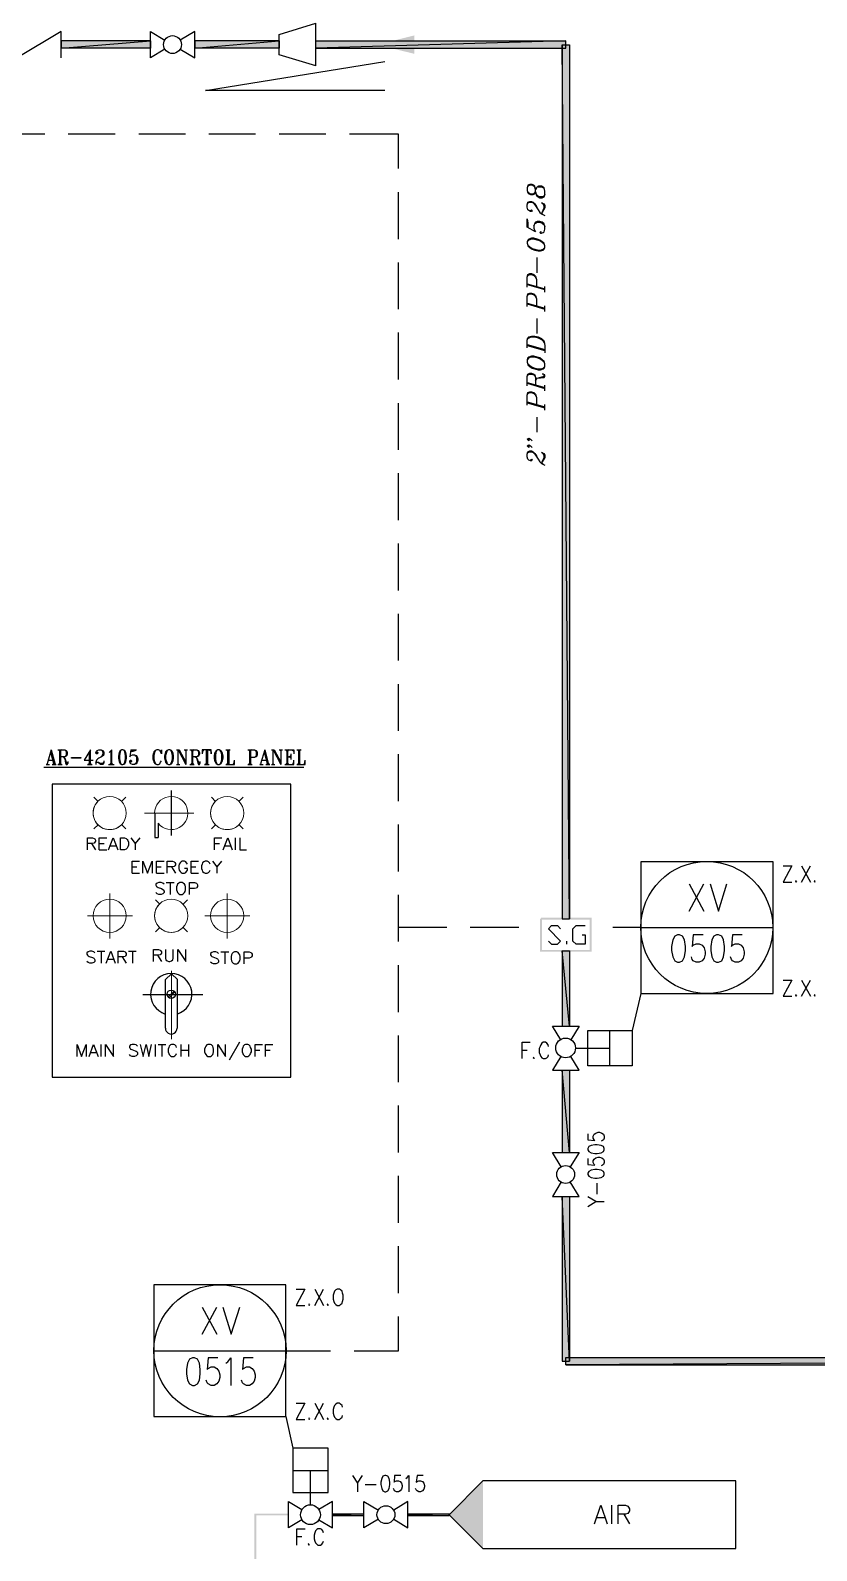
# Model space of a CAD drawing. Header units: inches. Extents: x 1 to 908, y 1 to 642.
# Drawn here: x 436.6 to 543.2, y 236.4 to 442.5 of the extents above; entities that cross this region are included whole.
import ezdxf

# ---------------------------------------------------------------- set-up
doc = ezdxf.new("R2010")
doc.units = ezdxf.units.IN
doc.header["$MEASUREMENT"] = 0
doc.layers.add('PDF_Geometry', color=7, linetype='Continuous')
doc.layers.add('PDF_Solid Fills', color=30, linetype='Continuous')

msp = doc.modelspace()

# ---------------------------------------------------------------- hatches: boundary and pattern name
at = {"layer": 'PDF_Solid Fills', "transparency": 33554559}
h = msp.add_hatch(color=256, dxfattribs=at)
h.paths.add_polyline_path([(440.8, 441.03), (440.8, 440.03), (452.87, 441.03)])
h.paths.add_polyline_path([(440.8, 440.03), (452.87, 441.03), (452.87, 440.03)])
h = msp.add_hatch(color=256, dxfattribs=at)
h.paths.add_polyline_path([(458.89, 441.03), (458.89, 440.03), (470.35, 441.03)])
h.paths.add_polyline_path([(458.89, 440.03), (470.35, 441.03), (470.35, 440.03)])
h = msp.add_hatch(color=256, dxfattribs=at)
h.paths.add_polyline_path([(509.18, 440.03), (509.18, 441.03), (475.3, 440.03)])
h.paths.add_polyline_path([(509.18, 441.03), (475.3, 440.03), (475.3, 441.03)])
h = msp.add_hatch(color=256, dxfattribs=at)
h.paths.add_polyline_path([(508.69, 322.04), (509.67, 322.04), (508.69, 440.51)])
h.paths.add_polyline_path([(509.67, 322.04), (508.69, 440.51), (509.67, 440.51)])
h = msp.add_hatch(color=7, dxfattribs=at)
h.paths.add_polyline_path([(511.54, 317.57), (511.54, 317.8), (505.69, 317.57)])
h.paths.add_polyline_path([(511.54, 317.8), (505.69, 317.57), (505.94, 317.8)])
h.paths.add_polyline_path([(505.69, 317.57), (505.94, 317.8), (505.69, 322.04)])
h.paths.add_polyline_path([(505.94, 317.8), (505.69, 322.04), (505.94, 322.04)])
h = msp.add_hatch(color=7, dxfattribs=at)
h.paths.add_polyline_path([(505.81, 317.8), (505.81, 317.57), (512.42, 317.8)])
h.paths.add_polyline_path([(505.81, 317.57), (512.42, 317.8), (512.68, 317.57)])
h.paths.add_polyline_path([(512.42, 317.8), (512.68, 317.57), (512.42, 321.91)])
h.paths.add_polyline_path([(512.68, 317.57), (512.42, 321.91), (512.68, 322.17)])
h.paths.add_polyline_path([(512.42, 321.91), (512.68, 322.17), (505.81, 321.91)])
h.paths.add_polyline_path([(512.68, 322.17), (505.81, 321.91), (505.81, 322.17)])
h = msp.add_hatch(color=256, dxfattribs=at)
h.paths.add_polyline_path([(508.69, 307.48), (509.67, 307.48), (508.69, 317.67)])
h.paths.add_polyline_path([(509.67, 307.48), (508.69, 317.67), (509.67, 317.67)])
h = msp.add_hatch(color=256, dxfattribs=at)
h.paths.add_polyline_path([(508.69, 290.36), (509.67, 290.36), (508.69, 301.49)])
h.paths.add_polyline_path([(509.67, 290.36), (508.69, 301.49), (509.67, 301.49)])
h = msp.add_hatch(color=256, dxfattribs=at)
h.paths.add_polyline_path([(508.69, 262.08), (509.67, 262.08), (508.69, 284.37)])
h.paths.add_polyline_path([(509.67, 262.08), (508.69, 284.37), (509.67, 284.37)])
h = msp.add_hatch(color=256, dxfattribs=at)
h.paths.add_polyline_path([(669.17, 261.56), (669.17, 262.56), (509.18, 261.56)])
h.paths.add_polyline_path([(669.17, 262.56), (509.18, 261.56), (509.18, 262.56)])
h = msp.add_hatch(color=4, dxfattribs=at)
h.paths.add_polyline_path([(471.58, 241.14), (471.58, 241.37), (467.24, 241.14)])
h.paths.add_polyline_path([(471.58, 241.37), (467.24, 241.14), (466.98, 241.37)])
h.paths.add_polyline_path([(467.24, 241.14), (466.98, 241.37), (467.24, 210.4)])
h.paths.add_polyline_path([(466.98, 241.37), (467.24, 210.4), (466.98, 210.4)])
h = msp.add_hatch(color=4, dxfattribs=at)
h.paths.add_polyline_path([(481.8, 241.14), (481.8, 241.37), (477.56, 241.14)])
h.paths.add_polyline_path([(481.8, 241.37), (477.56, 241.14), (477.56, 241.37)])
h = msp.add_hatch(color=4, dxfattribs=at)
h.paths.add_polyline_path([(493.36, 241.14), (493.36, 241.37), (487.79, 241.14)])
h.paths.add_polyline_path([(493.36, 241.37), (487.79, 241.14), (487.79, 241.37)])

# ---------------------------------------------------------------- linework, layer by layer
at = {"layer": 'PDF_Geometry', "lineweight": 25}
for points in [[(475.3, 437.63), (470.35, 439.15), (470.35, 441.9), (475.3, 443.42)], [(475.3, 437.63), (475.3, 443.42)], [(440.8, 438.73), (440.8, 442.32), (434.82, 438.73), (434.82, 442.32)], [(454.85, 439.9), (452.87, 438.73), (452.87, 442.32), (454.85, 441.13)], [(456.92, 439.9), (458.89, 438.73), (458.89, 442.32), (456.92, 441.13)], [(484.65, 434.3), (460.35, 434.3), (484.65, 438.25)], [(503.94, 420.77), (504.03, 420.45), (504.16, 420.32), (504.39, 420.22), (504.75, 420.22), (504.97, 420.32), (505.07, 420.55), (505.07, 420.9), (504.97, 421.35), (504.84, 421.48), (504.62, 421.58), (504.29, 421.58), (504.03, 421.48), (503.94, 421.13), (503.94, 420.77), (504.03, 420.55), (504.16, 420.45), (504.39, 420.32), (504.75, 420.32), (504.97, 420.45), (505.07, 420.55)], [(506.33, 420.22), (506.24, 419.99), (505.98, 419.87), (505.65, 419.87), (505.43, 419.99), (505.2, 420.22), (505.07, 420.55), (505.2, 420.09), (505.43, 419.87), (505.65, 419.77), (505.98, 419.77), (506.24, 419.87), (506.33, 420.22), (506.33, 420.67), (506.24, 421.13), (506.11, 421.22), (505.88, 421.35), (505.52, 421.35), (505.3, 421.22), (505.2, 421.13), (505.07, 420.9), (504.97, 421.22), (504.84, 421.35), (504.62, 421.48), (504.29, 421.48), (504.03, 421.35), (503.94, 421.13)], [(506.33, 420.67), (506.24, 421), (506.11, 421.13), (505.88, 421.22), (505.43, 421.22)], [(504.39, 418.05), (504.52, 418.15), (504.62, 418.05), (504.52, 417.92), (504.39, 417.92), (504.16, 418.05), (504.03, 418.15), (503.94, 418.51), (503.94, 418.83), (504.03, 419.19), (504.29, 419.28), (504.52, 419.28), (504.75, 419.19), (504.97, 418.96), (505.2, 418.6), (505.43, 418.15), (505.65, 417.79), (505.88, 417.57), (506.33, 417.34)], [(503.94, 418.83), (504.03, 419.06), (504.29, 419.19), (504.52, 419.19), (504.75, 419.06), (504.97, 418.83), (505.43, 418.15)], [(506.11, 417.47), (505.98, 417.57), (505.98, 417.79), (506.24, 418.38), (506.24, 418.73), (506.11, 418.96), (505.88, 419.06), (506.24, 418.96), (506.33, 418.73), (506.33, 418.38), (505.98, 417.79)], [(505.88, 415.08), (505.75, 415.17), (505.65, 415.08), (505.75, 414.95), (505.88, 414.95), (506.11, 415.08), (506.24, 415.17), (506.33, 415.53), (506.33, 415.85), (506.24, 416.21), (505.98, 416.44), (505.65, 416.56), (505.3, 416.56), (505.07, 416.44), (504.97, 416.34), (504.84, 415.98), (504.84, 415.63), (504.97, 415.3), (505.07, 415.17), (503.94, 415.76), (503.94, 416.89), (504.03, 416.34), (504.03, 415.76)], [(504.84, 415.98), (504.97, 416.21), (505.07, 416.34), (505.3, 416.44), (505.65, 416.44), (505.98, 416.34), (506.24, 416.11), (506.33, 415.85)], [(503.94, 413.59), (504.03, 413.23), (504.29, 413.01), (504.62, 412.78), (504.97, 412.68), (505.43, 412.55), (505.75, 412.55), (506.11, 412.68), (506.24, 412.78), (506.33, 413.01), (506.33, 413.23), (506.24, 413.59), (505.98, 413.81), (505.65, 414.04), (505.3, 414.14), (504.84, 414.27), (504.52, 414.27), (504.16, 414.14), (504.03, 414.04), (503.94, 413.81), (503.94, 413.59), (504.03, 413.36), (504.29, 413.13), (504.62, 412.91), (504.97, 412.78), (505.43, 412.68), (505.75, 412.68), (506.11, 412.78), (506.33, 413.01)], [(506.33, 413.23), (506.24, 413.46), (505.98, 413.68), (505.65, 413.91), (505.3, 414.04), (504.84, 414.14), (504.52, 414.14), (504.16, 414.04), (503.94, 413.81)], [(505.3, 409.57), (505.3, 411.65)], [(503.94, 407.63), (503.94, 409.02), (504.03, 409.35), (504.29, 409.48), (504.52, 409.48), (504.84, 409.35), (505.07, 409.12), (505.2, 408.67), (505.2, 407.76)], [(503.94, 409.02), (504.03, 409.25), (504.29, 409.35), (504.52, 409.35), (504.84, 409.25), (505.07, 409.02), (505.2, 408.67)], [(503.94, 408.09), (506.33, 407.41)], [(503.94, 407.99), (506.33, 407.31)], [(503.94, 405.01), (503.94, 406.37), (504.03, 406.73), (504.29, 406.82), (504.52, 406.82), (504.84, 406.73), (505.07, 406.5), (505.2, 406.05), (505.2, 405.11)], [(503.94, 406.37), (504.03, 406.6), (504.29, 406.73), (504.52, 406.73), (504.84, 406.6), (505.07, 406.37), (505.2, 406.05)], [(506.33, 406.95), (506.33, 407.76)], [(503.94, 405.47), (506.33, 404.79)], [(503.94, 405.37), (506.33, 404.66)], [(506.33, 404.33), (506.33, 405.11)], [(505.3, 401.36), (505.3, 403.39)], [(503.94, 399.41), (503.94, 400.45), (504.03, 400.77), (504.16, 400.9), (504.52, 401), (504.97, 401), (505.43, 400.9), (505.88, 400.68), (506.11, 400.45), (506.24, 400.22), (506.33, 399.74), (506.33, 398.73)], [(503.94, 400.45), (504.03, 400.68), (504.16, 400.77), (504.52, 400.9), (504.97, 400.9), (505.43, 400.77), (505.88, 400.55), (506.11, 400.32), (506.24, 400.09), (506.33, 399.74)], [(503.94, 399.87), (506.33, 399.19)], [(503.94, 399.74), (506.33, 399.06)], [(503.94, 397.47), (504.03, 397.12), (504.29, 396.89), (504.62, 396.66), (504.97, 396.57), (505.43, 396.44), (505.75, 396.44), (506.11, 396.57), (506.24, 396.66), (506.33, 396.89), (506.33, 397.25), (506.24, 397.57), (505.98, 397.8), (505.65, 398.05), (505.3, 398.15), (504.84, 398.28), (504.52, 398.28), (504.16, 398.15), (504.03, 398.05), (503.94, 397.8), (503.94, 397.47), (504.03, 397.25), (504.29, 397.02), (504.62, 396.79), (504.97, 396.66), (505.43, 396.57), (505.75, 396.57), (506.11, 396.66), (506.33, 396.89)], [(506.33, 397.25), (506.24, 397.47), (505.98, 397.7), (505.65, 397.93), (505.3, 398.05), (504.84, 398.15), (504.52, 398.15), (504.16, 398.05), (503.94, 397.8)], [(503.94, 394.27), (503.94, 395.53), (504.03, 395.85), (504.29, 395.98), (504.52, 395.98), (504.84, 395.85), (504.97, 395.76), (505.07, 395.4), (505.07, 394.37)], [(503.94, 395.53), (504.03, 395.76), (504.29, 395.85), (504.52, 395.85), (504.84, 395.76), (504.97, 395.63), (505.07, 395.4)], [(505.07, 394.95), (505.2, 395.17), (505.3, 395.3), (506.24, 395.4), (506.33, 395.53), (506.33, 395.76), (506.11, 395.85), (505.98, 395.85)], [(505.3, 395.3), (506.11, 395.53), (506.24, 395.63), (506.24, 395.76), (506.11, 395.85)], [(503.94, 394.72), (506.33, 394.04)], [(503.94, 394.62), (506.33, 393.91)], [(506.33, 393.59), (506.33, 394.37)], [(503.94, 391.65), (503.94, 393.01), (504.03, 393.36), (504.29, 393.46), (504.52, 393.46), (504.84, 393.36), (505.07, 393.14), (505.2, 392.68), (505.2, 391.74)], [(503.94, 393.01), (504.03, 393.23), (504.29, 393.36), (504.52, 393.36), (504.84, 393.23), (505.07, 393.01), (505.2, 392.68)], [(503.94, 392.1), (506.33, 391.42)], [(503.94, 391.97), (506.33, 391.29)], [(506.33, 390.97), (506.33, 391.74)], [(505.3, 387.99), (505.3, 390.03)], [(504.16, 387.18), (504.16, 386.83), (503.94, 387.05), (504.16, 387.18), (504.39, 387.05), (504.62, 386.83)], [(504.16, 386.28), (504.16, 385.92), (503.94, 386.15), (504.16, 386.28), (504.39, 386.15), (504.62, 385.92)], [(504.39, 384.2), (504.52, 384.33), (504.62, 384.2), (504.52, 384.11), (504.39, 384.11), (504.16, 384.2), (504.03, 384.33), (503.94, 384.66), (503.94, 385.01), (504.03, 385.34), (504.29, 385.47), (504.52, 385.47), (504.75, 385.34), (504.97, 385.11), (505.2, 384.79), (505.43, 384.33), (505.65, 383.98), (505.88, 383.75), (506.33, 383.52)], [(503.94, 385.01), (504.03, 385.24), (504.29, 385.34), (504.52, 385.34), (504.75, 385.24), (504.97, 385.01), (505.43, 384.33)], [(506.11, 383.65), (505.98, 383.75), (505.98, 383.98), (506.24, 384.56), (506.24, 384.88), (506.11, 385.11), (505.88, 385.24), (506.24, 385.11), (506.33, 384.88), (506.33, 384.56), (505.98, 383.98)], [(439.41, 344.95), (438.89, 343.04)], [(439.35, 344.66), (439.8, 342.94)], [(439.41, 344.95), (439.96, 342.94)], [(439.41, 344.66), (439.86, 342.94)], [(440.32, 344.95), (441.26, 344.95), (441.48, 344.85), (441.55, 344.76), (441.61, 344.56), (441.61, 344.37), (441.55, 344.17), (441.48, 344.08), (441.26, 343.98), (440.71, 343.98)], [(440.41, 344.95), (440.54, 344.85)], [(440.48, 344.95), (440.54, 344.76)], [(440.54, 344.95), (440.54, 342.94)], [(440.64, 344.85), (440.64, 343.04)], [(440.71, 344.95), (440.71, 342.94)], [(440.77, 344.95), (440.71, 344.76)], [(440.87, 344.95), (440.71, 344.85)], [(441.26, 344.95), (441.39, 344.85), (441.48, 344.66), (441.48, 344.27), (441.39, 344.08), (441.26, 343.98)], [(441.48, 344.76), (441.55, 344.56), (441.55, 344.37), (441.48, 344.17)], [(444.75, 342.94), (444.75, 344.95), (443.91, 343.53), (445.14, 343.53)], [(444.59, 344.66), (444.59, 342.94)], [(444.69, 344.76), (444.69, 343.04)], [(445.59, 344.66), (445.66, 344.66), (445.75, 344.56), (445.75, 344.47), (445.66, 344.37), (445.59, 344.37), (445.49, 344.47), (445.49, 344.56), (445.59, 344.76), (445.66, 344.85), (445.88, 344.95), (446.21, 344.95), (446.43, 344.85), (446.5, 344.76), (446.56, 344.56), (446.56, 344.37), (446.5, 344.17), (446.27, 343.98), (445.88, 343.79), (445.75, 343.72), (445.59, 343.53), (445.49, 343.24), (445.49, 342.94)], [(445.59, 344.56), (445.59, 344.47), (445.66, 344.47), (445.66, 344.56), (445.59, 344.56)], [(446.21, 344.95), (446.34, 344.85), (446.43, 344.56), (446.43, 344.37), (446.34, 344.17), (446.21, 343.98), (445.88, 343.79)], [(446.43, 344.76), (446.5, 344.56), (446.5, 344.37), (446.43, 344.17)], [(447.63, 342.94), (447.63, 344.95), (447.4, 344.66), (447.27, 344.56)], [(447.5, 344.76), (447.5, 342.94)], [(447.57, 344.76), (447.57, 343.04)], [(449.02, 344.95), (448.8, 344.85), (448.63, 344.56), (448.57, 344.08), (448.57, 343.79), (448.63, 343.33), (448.8, 343.04), (449.02, 342.94), (449.15, 342.94), (449.41, 343.04), (449.54, 343.33), (449.64, 343.79), (449.64, 344.08), (449.54, 344.56), (449.41, 344.85), (449.15, 344.95), (449.02, 344.95)], [(448.8, 344.76), (448.7, 344.56), (448.63, 344.17), (448.63, 343.72), (448.7, 343.33), (448.8, 343.14)], [(449.02, 344.95), (448.86, 344.85), (448.8, 344.66), (448.7, 344.17), (448.7, 343.72), (448.8, 343.24), (448.86, 343.04), (449.02, 342.94)], [(449.15, 342.94), (449.31, 343.04), (449.41, 343.24), (449.48, 343.72), (449.48, 344.17), (449.41, 344.66), (449.31, 344.85), (449.15, 344.95)], [(449.41, 343.14), (449.48, 343.33), (449.54, 343.72), (449.54, 344.17), (449.48, 344.56), (449.41, 344.76)], [(450.22, 344.95), (450.09, 343.98), (450.22, 344.17), (450.45, 344.27), (450.7, 344.27), (450.93, 344.17), (451.06, 343.98), (451.16, 343.72), (451.16, 343.53), (451.06, 343.24), (450.93, 343.04), (450.7, 342.94), (450.45, 342.94), (450.22, 343.04), (450.15, 343.14), (450.09, 343.33), (450.09, 343.43), (450.15, 343.53), (450.22, 343.53), (450.32, 343.43), (450.32, 343.33), (450.22, 343.24), (450.15, 343.24)], [(450.22, 344.95), (451, 344.95)], [(450.22, 344.76), (450.54, 344.76), (450.83, 344.85), (451, 344.95)], [(450.22, 344.85), (450.83, 344.85)], [(450.7, 344.27), (450.83, 344.17), (450.93, 344.08), (451, 343.79), (451, 343.43), (450.93, 343.14), (450.83, 343.04), (450.7, 342.94)], [(454.26, 344.66), (454.36, 344.95), (454.36, 344.37), (454.26, 344.66), (454.14, 344.85), (453.97, 344.95), (453.75, 344.95), (453.52, 344.85), (453.36, 344.66), (453.29, 344.47), (453.2, 344.17), (453.2, 343.72), (453.29, 343.43), (453.36, 343.24), (453.52, 343.04), (453.75, 342.94), (453.97, 342.94), (454.14, 343.04), (454.26, 343.24), (454.36, 343.43)], [(453.42, 344.66), (453.36, 344.47), (453.29, 344.17), (453.29, 343.72), (453.36, 343.43), (453.42, 343.24)], [(453.75, 344.95), (453.58, 344.85), (453.42, 344.56), (453.36, 344.17), (453.36, 343.72), (453.42, 343.33), (453.58, 343.04), (453.75, 342.94)], [(455.33, 344.95), (455.11, 344.85), (454.94, 344.66), (454.88, 344.47), (454.81, 344.08), (454.81, 343.79), (454.88, 343.43), (454.94, 343.24), (455.11, 343.04), (455.33, 342.94), (455.49, 342.94), (455.72, 343.04), (455.88, 343.24), (455.95, 343.43), (456.01, 343.79), (456.01, 344.08), (455.95, 344.47), (455.88, 344.66), (455.72, 344.85), (455.49, 344.95), (455.33, 344.95)], [(455.04, 344.66), (454.94, 344.47), (454.88, 344.17), (454.88, 343.72), (454.94, 343.43), (455.04, 343.24)], [(455.33, 344.95), (455.17, 344.85), (455.04, 344.56), (454.94, 344.17), (454.94, 343.72), (455.04, 343.33), (455.17, 343.04), (455.33, 342.94)], [(455.49, 342.94), (455.66, 343.04), (455.79, 343.33), (455.88, 343.72), (455.88, 344.17), (455.79, 344.56), (455.66, 344.85), (455.49, 344.95)], [(455.79, 343.24), (455.88, 343.43), (455.95, 343.72), (455.95, 344.17), (455.88, 344.47), (455.79, 344.66)], [(456.4, 344.95), (456.79, 344.95)], [(456.5, 344.95), (456.63, 344.85)], [(456.63, 343.04), (456.63, 344.95), (457.69, 342.94)], [(456.72, 344.95), (457.63, 343.24)], [(456.79, 344.95), (457.69, 343.24)], [(457.47, 344.95), (457.92, 344.95)], [(457.53, 344.95), (457.69, 344.85), (457.86, 344.95)], [(457.69, 344.85), (457.69, 342.94)], [(458.24, 344.95), (459.15, 344.95), (459.38, 344.85), (459.44, 344.76), (459.54, 344.56), (459.54, 344.37), (459.44, 344.17), (459.38, 344.08), (459.15, 343.98), (458.6, 343.98)], [(458.31, 344.95), (458.47, 344.85)], [(458.37, 344.95), (458.47, 344.76)], [(458.47, 344.95), (458.47, 342.94)], [(458.54, 344.85), (458.54, 343.04)], [(458.6, 344.95), (458.6, 342.94)], [(458.7, 344.95), (458.6, 344.76)], [(458.76, 344.95), (458.6, 344.85)], [(459.15, 344.95), (459.31, 344.85), (459.38, 344.66), (459.38, 344.27), (459.31, 344.08), (459.15, 343.98)], [(459.38, 344.76), (459.44, 344.56), (459.44, 344.37), (459.38, 344.17)], [(459.9, 344.95), (459.9, 344.37)], [(461.12, 344.37), (461.12, 344.95), (459.9, 344.95)], [(459.99, 344.95), (459.9, 344.37)], [(460.06, 344.95), (459.9, 344.66)], [(460.15, 344.95), (459.9, 344.76)], [(460.28, 344.95), (459.9, 344.85)], [(460.45, 344.95), (460.45, 342.94)], [(460.51, 344.85), (460.51, 343.04)], [(460.61, 344.95), (460.61, 342.94)], [(460.74, 344.95), (461.12, 344.85)], [(460.9, 344.95), (461.12, 344.76)], [(460.96, 344.95), (461.12, 344.66)], [(461.06, 344.95), (461.12, 344.37)], [(462.03, 344.95), (461.8, 344.85), (461.68, 344.66), (461.58, 344.47), (461.51, 344.08), (461.51, 343.79), (461.58, 343.43), (461.68, 343.24), (461.8, 343.04), (462.03, 342.94), (462.19, 342.94), (462.42, 343.04), (462.58, 343.24), (462.65, 343.43), (462.74, 343.79), (462.74, 344.08), (462.65, 344.47), (462.58, 344.66), (462.42, 344.85), (462.19, 344.95), (462.03, 344.95)], [(461.74, 344.66), (461.68, 344.47), (461.58, 344.17), (461.58, 343.72), (461.68, 343.43), (461.74, 343.24)], [(462.03, 344.95), (461.9, 344.85), (461.74, 344.56), (461.68, 344.17), (461.68, 343.72), (461.74, 343.33), (461.9, 343.04), (462.03, 342.94)], [(462.19, 342.94), (462.35, 343.04), (462.52, 343.33), (462.58, 343.72), (462.58, 344.17), (462.52, 344.56), (462.35, 344.85), (462.19, 344.95)], [(462.52, 343.24), (462.58, 343.43), (462.65, 343.72), (462.65, 344.17), (462.58, 344.47), (462.52, 344.66)], [(463.1, 344.95), (463.71, 344.95)], [(463.2, 344.95), (463.33, 344.85)], [(463.26, 344.95), (463.33, 344.76)], [(463.33, 344.95), (463.33, 342.94)], [(463.42, 344.85), (463.42, 343.04)], [(463.49, 344.95), (463.49, 342.94)], [(463.55, 344.95), (463.49, 344.76)], [(463.65, 344.95), (463.49, 344.85)], [(466.08, 344.95), (466.98, 344.95), (467.21, 344.85), (467.31, 344.76), (467.37, 344.56), (467.37, 344.27), (467.31, 344.08), (467.21, 343.98), (466.98, 343.88), (466.46, 343.88)], [(466.17, 344.95), (466.3, 344.85)], [(466.24, 344.95), (466.3, 344.76)], [(466.3, 344.95), (466.3, 342.94)], [(466.4, 344.85), (466.4, 343.04)], [(466.46, 344.95), (466.46, 342.94)], [(466.53, 344.95), (466.46, 344.76)], [(466.63, 344.95), (466.46, 344.85)], [(466.98, 344.95), (467.14, 344.85), (467.21, 344.66), (467.21, 344.17), (467.14, 343.98), (466.98, 343.88)], [(467.21, 344.76), (467.31, 344.56), (467.31, 344.27), (467.21, 344.08)], [(468.37, 344.95), (467.82, 343.04)], [(468.28, 344.66), (468.76, 342.94)], [(468.37, 344.95), (468.89, 342.94)], [(468.37, 344.66), (468.83, 342.94)], [(469.28, 344.95), (469.67, 344.95)], [(469.34, 344.95), (469.51, 344.85)], [(469.51, 343.04), (469.51, 344.95), (470.57, 342.94)], [(469.57, 344.95), (470.51, 343.24)], [(469.67, 344.95), (470.57, 343.24)], [(470.35, 344.95), (470.8, 344.95)], [(470.41, 344.95), (470.57, 344.85), (470.74, 344.95)], [(470.57, 344.85), (470.57, 342.94)], [(471.12, 344.95), (472.32, 344.95), (472.32, 344.37)], [(471.19, 344.95), (471.35, 344.85)], [(471.25, 344.95), (471.35, 344.76)], [(471.35, 344.95), (471.35, 342.94)], [(471.42, 344.85), (471.42, 343.04)], [(471.48, 344.95), (471.48, 342.94)], [(471.58, 344.95), (471.48, 344.76)], [(471.64, 344.95), (471.48, 344.85)], [(471.93, 344.17), (471.8, 343.98), (471.93, 343.79)], [(471.93, 344.37), (471.87, 343.98), (471.93, 343.62)], [(471.93, 344.95), (472.32, 344.85)], [(471.93, 344.37), (471.93, 343.62)], [(472.1, 344.95), (472.32, 344.76)], [(472.19, 344.95), (472.32, 344.66)], [(472.26, 344.95), (472.32, 344.37)], [(472.71, 344.95), (473.32, 344.95)], [(472.77, 344.95), (472.94, 344.85)], [(472.87, 344.95), (472.94, 344.76)], [(472.94, 344.95), (472.94, 342.94)], [(473, 344.85), (473, 343.04)], [(473.1, 344.95), (473.1, 342.94)], [(473.16, 344.95), (473.1, 344.76)], [(473.23, 344.95), (473.1, 344.85)], [(438.41, 342.56), (473.68, 342.56)], [(438.73, 342.94), (439.18, 342.94)], [(438.8, 342.94), (438.89, 343.04), (439.02, 342.94)], [(439.02, 343.53), (439.73, 343.53)], [(439.57, 342.94), (440.09, 342.94)], [(439.8, 343.04), (439.64, 342.94)], [(439.8, 343.14), (439.73, 342.94)], [(439.86, 343.14), (440.03, 342.94)], [(440.32, 342.94), (440.93, 342.94)], [(440.54, 343.04), (440.41, 342.94)], [(440.54, 343.14), (440.48, 342.94)], [(440.71, 343.14), (440.77, 342.94)], [(440.71, 343.04), (440.87, 342.94)], [(441.03, 343.98), (441.16, 343.88), (441.26, 343.72), (441.39, 343.14), (441.48, 342.94), (441.61, 342.94), (441.71, 343.14), (441.71, 343.33)], [(441.16, 343.88), (441.26, 343.79), (441.48, 343.24), (441.55, 343.14), (441.61, 343.14), (441.71, 343.24)], [(441.39, 343.33), (441.48, 343.14), (441.55, 343.04), (441.61, 343.04)], [(443.46, 343.79), (442.16, 343.79), (442.16, 343.88), (443.46, 343.88), (443.46, 343.79)], [(444.36, 342.94), (444.98, 342.94)], [(444.59, 343.04), (444.43, 342.94)], [(444.59, 343.14), (444.52, 342.94)], [(444.75, 343.14), (444.82, 342.94)], [(444.75, 343.04), (444.91, 342.94)], [(445.49, 343.14), (445.59, 343.24), (445.75, 343.24), (446.11, 343.14), (446.43, 343.14), (446.56, 343.24)], [(446.56, 343.43), (446.56, 343.24), (446.5, 343.04), (446.43, 342.94), (446.11, 342.94), (445.75, 343.24), (446.11, 343.04), (446.43, 343.04), (446.5, 343.14)], [(447.18, 342.94), (447.95, 342.94)], [(447.5, 343.04), (447.34, 342.94)], [(447.5, 343.14), (447.4, 342.94)], [(447.63, 343.14), (447.73, 342.94)], [(447.63, 343.04), (447.79, 342.94)], [(450.15, 343.43), (450.15, 343.33), (450.22, 343.33), (450.22, 343.43), (450.15, 343.43)], [(451, 343.98), (451.06, 343.79), (451.06, 343.43), (451, 343.24)], [(456.4, 342.94), (456.85, 342.94)], [(456.5, 342.94), (456.63, 343.04), (456.79, 342.94)], [(458.24, 342.94), (458.83, 342.94)], [(458.47, 343.04), (458.31, 342.94)], [(458.47, 343.14), (458.37, 342.94)], [(458.6, 343.14), (458.7, 342.94)], [(458.6, 343.04), (458.76, 342.94)], [(458.92, 343.98), (459.09, 343.88), (459.15, 343.72), (459.31, 343.14), (459.38, 342.94), (459.54, 342.94), (459.6, 343.14), (459.6, 343.33)], [(459.09, 343.88), (459.15, 343.79), (459.38, 343.24), (459.44, 343.14), (459.54, 343.14), (459.6, 343.24)], [(459.31, 343.33), (459.38, 343.14), (459.44, 343.04), (459.54, 343.04)], [(460.22, 342.94), (460.83, 342.94)], [(460.45, 343.04), (460.28, 342.94)], [(460.45, 343.14), (460.38, 342.94)], [(460.61, 343.14), (460.67, 342.94)], [(460.61, 343.04), (460.74, 342.94)], [(463.1, 342.94), (464.26, 342.94), (464.26, 343.53)], [(463.33, 343.04), (463.2, 342.94)], [(463.33, 343.14), (463.26, 342.94)], [(463.49, 343.14), (463.55, 342.94)], [(463.49, 343.04), (463.65, 342.94)], [(463.88, 342.94), (464.26, 343.04)], [(464.04, 342.94), (464.26, 343.14)], [(464.1, 342.94), (464.26, 343.24)], [(464.17, 342.94), (464.26, 343.53)], [(466.08, 342.94), (466.69, 342.94)], [(466.3, 343.04), (466.17, 342.94)], [(466.3, 343.14), (466.24, 342.94)], [(466.46, 343.14), (466.53, 342.94)], [(466.46, 343.04), (466.63, 342.94)], [(467.69, 342.94), (468.15, 342.94)], [(467.76, 342.94), (467.82, 343.04), (467.99, 342.94)], [(467.99, 343.53), (468.66, 343.53)], [(468.54, 342.94), (469.05, 342.94)], [(468.76, 343.04), (468.6, 342.94)], [(468.76, 343.14), (468.66, 342.94)], [(468.83, 343.14), (468.99, 342.94)], [(469.28, 342.94), (469.73, 342.94)], [(469.34, 342.94), (469.51, 343.04), (469.67, 342.94)], [(471.12, 342.94), (472.32, 342.94), (472.32, 343.53)], [(471.35, 343.04), (471.19, 342.94)], [(471.35, 343.14), (471.25, 342.94)], [(471.48, 343.98), (471.93, 343.98)], [(471.48, 343.14), (471.58, 342.94)], [(471.48, 343.04), (471.64, 342.94)], [(471.93, 344.08), (471.64, 343.98), (471.93, 343.88)], [(471.93, 342.94), (472.32, 343.04)], [(472.1, 342.94), (472.32, 343.14)], [(472.19, 342.94), (472.32, 343.24)], [(472.26, 342.94), (472.32, 343.53)], [(472.71, 342.94), (473.84, 342.94), (473.84, 343.53)], [(472.94, 343.04), (472.77, 342.94)], [(472.94, 343.14), (472.87, 342.94)], [(473.1, 343.14), (473.16, 342.94)], [(473.1, 343.04), (473.23, 342.94)], [(473.49, 342.94), (473.84, 343.04)], [(473.62, 342.94), (473.84, 343.14)], [(473.71, 342.94), (473.84, 343.24)], [(473.78, 342.94), (473.84, 343.53)], [(439.54, 300.58), (471.9, 300.58), (471.9, 340.29), (439.54, 340.29), (439.54, 300.58)], [(453.49, 336.34), (453.49, 333.04), (453.94, 333.04)], [(453.94, 334.98), (453.94, 333.04)], [(444.33, 331.39), (444.33, 333.01), (445.04, 333.01), (445.27, 332.91), (445.33, 332.85), (445.43, 332.69), (445.43, 332.56), (445.33, 332.4), (445.27, 332.3), (445.04, 332.23), (444.33, 332.23)], [(444.88, 332.23), (445.43, 331.39)], [(445.95, 331.39), (445.95, 333.01), (446.95, 333.01)], [(445.95, 332.23), (446.6, 332.23)], [(447.21, 331.39), (447.82, 333.01), (448.44, 331.39)], [(447.44, 331.91), (448.21, 331.91)], [(448.83, 331.39), (448.83, 333.01), (449.35, 333.01), (449.57, 332.91), (449.73, 332.78), (449.83, 332.62), (449.9, 332.4), (449.9, 332.01), (449.83, 331.78), (449.73, 331.62), (449.57, 331.46), (449.35, 331.39), (448.83, 331.39)], [(450.22, 333.01), (450.83, 332.23), (450.83, 331.39)], [(451.45, 333.01), (450.83, 332.23)], [(461.58, 331.36), (461.58, 332.98), (462.58, 332.98)], [(461.58, 332.23), (462.23, 332.23)], [(462.74, 331.36), (463.36, 332.98), (463.97, 331.36)], [(462.97, 331.91), (463.75, 331.91)], [(464.36, 332.98), (464.36, 331.36)], [(464.98, 332.98), (464.98, 331.36), (465.91, 331.36)], [(445.95, 331.39), (446.95, 331.39)], [(450.41, 328.22), (450.41, 329.84), (451.42, 329.84)], [(451.87, 328.22), (451.87, 329.84), (452.48, 328.22), (453.1, 329.84), (453.1, 328.22)], [(453.71, 328.22), (453.71, 329.84), (454.72, 329.84)], [(455.17, 328.22), (455.17, 329.84), (455.88, 329.84), (456.11, 329.74), (456.17, 329.68), (456.27, 329.52), (456.27, 329.35), (456.17, 329.22), (456.11, 329.13), (455.88, 329.06), (455.17, 329.06)], [(457.89, 329.45), (457.79, 329.61), (457.66, 329.74), (457.5, 329.84), (457.18, 329.84), (457.05, 329.74), (456.89, 329.61), (456.79, 329.45), (456.72, 329.22), (456.72, 328.84), (456.79, 328.61), (456.89, 328.45), (457.05, 328.29), (457.18, 328.22), (457.5, 328.22), (457.66, 328.29), (457.79, 328.45), (457.89, 328.61), (457.89, 328.84), (457.5, 328.84)], [(458.41, 328.22), (458.41, 329.84), (459.41, 329.84)], [(460.96, 329.45), (460.9, 329.61), (460.74, 329.74), (460.57, 329.84), (460.28, 329.84), (460.12, 329.74), (459.96, 329.61), (459.9, 329.45), (459.8, 329.22), (459.8, 328.84), (459.9, 328.61), (459.96, 328.45), (460.12, 328.29), (460.28, 328.22), (460.57, 328.22), (460.74, 328.29), (460.9, 328.45), (460.96, 328.61)], [(461.29, 329.84), (461.9, 329.06), (461.9, 328.22)], [(462.52, 329.84), (461.9, 329.06)], [(450.41, 329.06), (451.03, 329.06)], [(450.41, 328.22), (451.42, 328.22)], [(453.71, 329.06), (454.33, 329.06)], [(453.71, 328.22), (454.72, 328.22)], [(455.72, 329.06), (456.27, 328.22)], [(458.41, 329.06), (459.02, 329.06)], [(458.41, 328.22), (459.41, 328.22)], [(538.66, 329.19), (539.83, 329.19), (538.66, 326.99), (539.83, 326.99)], [(541.15, 326.99), (542.35, 329.19)], [(541.15, 329.19), (542.35, 326.99)], [(454.72, 326.73), (454.56, 326.86), (454.33, 326.96), (454.01, 326.96), (453.78, 326.86), (453.62, 326.73), (453.62, 326.57), (453.71, 326.41), (453.78, 326.34), (453.94, 326.25), (454.39, 326.12), (454.56, 326.02), (454.62, 325.96), (454.72, 325.79), (454.72, 325.57), (454.56, 325.41), (454.33, 325.34), (454.01, 325.34), (453.78, 325.41), (453.62, 325.57)], [(455.01, 326.96), (456.11, 326.96)], [(455.56, 326.96), (455.56, 325.34)], [(456.85, 326.96), (456.72, 326.86), (456.56, 326.73), (456.5, 326.57), (456.4, 326.34), (456.4, 325.96), (456.5, 325.73), (456.56, 325.57), (456.72, 325.41), (456.85, 325.34), (457.18, 325.34), (457.34, 325.41), (457.5, 325.57), (457.57, 325.73), (457.63, 325.96), (457.63, 326.34), (457.57, 326.57), (457.5, 326.73), (457.34, 326.86), (457.18, 326.96), (456.85, 326.96)], [(458.18, 325.34), (458.18, 326.96), (458.86, 326.96), (459.12, 326.86), (459.18, 326.8), (459.25, 326.64), (459.25, 326.41), (459.18, 326.25), (459.12, 326.18), (458.86, 326.12), (458.18, 326.12)], [(525.91, 323.08), (527.88, 326.76)], [(525.91, 326.76), (527.88, 323.08)], [(528.73, 326.76), (529.86, 323.08), (530.99, 326.76)], [(540.41, 327.22), (540.31, 327.09), (540.41, 326.99), (540.5, 327.09)], [(542.93, 327.22), (542.83, 327.09), (542.93, 326.99), (543, 327.09)], [(506.82, 319), (507.24, 318.58), (508.05, 318.58), (508.47, 319), (506.82, 320.68), (507.24, 321.1), (508.05, 321.1), (508.47, 320.68)], [(511.38, 319.84), (511.8, 319.84), (511.8, 318.58), (510.57, 318.58), (510.15, 319), (510.15, 320.68), (510.57, 321.1), (511.8, 321.1)], [(524.32, 319.87), (523.94, 319.68), (523.68, 319.16), (523.52, 318.29), (523.52, 317.74), (523.68, 316.86), (523.94, 316.31), (524.32, 316.15), (524.58, 316.15), (525, 316.31), (525.26, 316.86), (525.39, 317.74), (525.39, 318.29), (525.26, 319.16), (525, 319.68), (524.58, 319.87), (524.32, 319.87)], [(527.79, 319.87), (526.46, 319.87), (526.33, 318.29), (526.46, 318.45), (526.85, 318.64), (527.24, 318.64), (527.66, 318.45), (527.92, 318.09), (528.05, 317.57), (528.05, 317.22), (527.92, 316.67), (527.66, 316.31), (527.24, 316.15), (526.85, 316.15), (526.46, 316.31), (526.33, 316.51), (526.2, 316.86)], [(529.63, 319.87), (529.24, 319.68), (528.98, 319.16), (528.86, 318.29), (528.86, 317.74), (528.98, 316.86), (529.24, 316.31), (529.63, 316.15), (529.89, 316.15), (530.31, 316.31), (530.57, 316.86), (530.7, 317.74), (530.7, 318.29), (530.57, 319.16), (530.31, 319.68), (529.89, 319.87), (529.63, 319.87)], [(533.09, 319.87), (531.77, 319.87), (531.64, 318.29), (531.77, 318.45), (532.16, 318.64), (532.58, 318.64), (532.97, 318.45), (533.22, 318.09), (533.35, 317.57), (533.35, 317.22), (533.22, 316.67), (532.97, 316.31), (532.58, 316.15), (532.16, 316.15), (531.77, 316.31), (531.64, 316.51), (531.51, 316.86)], [(445.33, 317.41), (445.2, 317.54), (444.94, 317.64), (444.65, 317.64), (444.43, 317.54), (444.27, 317.41), (444.27, 317.25), (444.33, 317.09), (444.43, 317.02), (444.59, 316.93), (445.04, 316.77), (445.2, 316.7), (445.27, 316.64), (445.33, 316.47), (445.33, 316.25), (445.2, 316.09), (444.94, 316.02), (444.65, 316.02), (444.43, 316.09), (444.27, 316.25)], [(445.66, 317.64), (446.72, 317.64)], [(446.21, 317.64), (446.21, 316.02)], [(446.89, 316.02), (447.5, 317.64), (448.12, 316.02)], [(448.5, 316.02), (448.5, 317.64), (449.22, 317.64), (449.44, 317.54), (449.51, 317.48), (449.57, 317.32), (449.57, 317.15), (449.51, 317.02), (449.44, 316.93), (449.22, 316.86), (448.5, 316.86)], [(449.9, 317.64), (450.96, 317.64)], [(450.45, 317.64), (450.45, 316.02)], [(453.29, 316.25), (453.29, 317.87), (453.97, 317.87), (454.2, 317.77), (454.3, 317.7), (454.36, 317.54), (454.36, 317.38), (454.3, 317.25), (454.2, 317.15), (453.97, 317.09), (453.29, 317.09)], [(454.91, 317.87), (454.91, 316.7), (454.98, 316.47), (455.14, 316.31), (455.36, 316.25), (455.53, 316.25), (455.75, 316.31), (455.91, 316.47), (455.98, 316.7), (455.98, 317.87)], [(456.59, 316.25), (456.59, 317.87), (457.69, 316.25), (457.69, 317.87)], [(462.1, 317.32), (461.97, 317.48), (461.74, 317.54), (461.42, 317.54), (461.19, 317.48), (461.03, 317.32), (461.03, 317.15), (461.12, 316.99), (461.19, 316.93), (461.35, 316.86), (461.8, 316.7), (461.97, 316.6), (462.03, 316.54), (462.1, 316.38), (462.1, 316.15), (461.97, 315.99), (461.74, 315.92), (461.42, 315.92), (461.19, 315.99), (461.03, 316.15)], [(462.42, 317.54), (463.49, 317.54)], [(462.97, 317.54), (462.97, 315.92)], [(464.26, 317.54), (464.1, 317.48), (463.97, 317.32), (463.88, 317.15), (463.81, 316.93), (463.81, 316.54), (463.88, 316.31), (463.97, 316.15), (464.1, 315.99), (464.26, 315.92), (464.59, 315.92), (464.75, 315.99), (464.88, 316.15), (464.98, 316.31), (465.04, 316.54), (465.04, 316.93), (464.98, 317.15), (464.88, 317.32), (464.75, 317.48), (464.59, 317.54), (464.26, 317.54)], [(465.59, 315.92), (465.59, 317.54), (466.27, 317.54), (466.5, 317.48), (466.59, 317.38), (466.66, 317.25), (466.66, 316.99), (466.59, 316.86), (466.5, 316.77), (466.27, 316.7), (465.59, 316.7)], [(509.31, 318.58), (509.31, 319)], [(447.11, 316.54), (447.89, 316.54)], [(449.05, 316.86), (449.57, 316.02)], [(453.84, 317.09), (454.36, 316.25)], [(454.94, 313.79), (455.72, 314.56), (456.53, 313.79)], [(454.94, 307.19), (454.94, 313.79)], [(456.53, 307.19), (456.53, 313.79)], [(538.66, 313.72), (539.83, 313.72), (538.66, 311.52), (539.83, 311.52)], [(541.15, 311.52), (542.35, 313.72)], [(541.15, 313.72), (542.35, 311.52)], [(455.27, 311.46), (456.08, 312.23)], [(455.4, 311.33), (456.17, 312.11)], [(540.41, 311.75), (540.31, 311.62), (540.41, 311.52), (540.5, 311.62)], [(542.93, 311.75), (542.83, 311.62), (542.93, 311.52), (543, 311.62)], [(508.5, 305.63), (507.37, 307.48), (510.99, 307.48), (509.86, 305.63)], [(442.94, 303.37), (442.94, 304.99), (443.55, 303.37), (444.17, 304.99), (444.17, 303.37)], [(444.56, 303.37), (445.17, 304.99), (445.79, 303.37)], [(446.17, 304.99), (446.17, 303.37)], [(446.79, 303.37), (446.79, 304.99), (447.89, 303.37), (447.89, 304.99)], [(451.13, 304.76), (450.96, 304.92), (450.74, 304.99), (450.41, 304.99), (450.19, 304.92), (450.06, 304.76), (450.06, 304.6), (450.12, 304.47), (450.19, 304.37), (450.35, 304.31), (450.8, 304.14), (450.96, 304.08), (451.06, 303.98), (451.13, 303.85), (451.13, 303.63), (450.96, 303.47), (450.74, 303.37), (450.41, 303.37), (450.19, 303.47), (450.06, 303.63)], [(451.51, 304.99), (451.9, 303.37), (452.29, 304.99), (452.68, 303.37), (453.03, 304.99)], [(453.52, 304.99), (453.52, 303.37)], [(453.91, 304.99), (454.98, 304.99)], [(454.43, 304.99), (454.43, 303.37)], [(456.43, 304.6), (456.37, 304.76), (456.21, 304.92), (456.04, 304.99), (455.75, 304.99), (455.59, 304.92), (455.43, 304.76), (455.36, 304.6), (455.3, 304.37), (455.3, 303.98), (455.36, 303.76), (455.43, 303.63), (455.59, 303.47), (455.75, 303.37), (456.04, 303.37), (456.21, 303.47), (456.37, 303.63), (456.43, 303.76)], [(456.98, 304.99), (456.98, 303.37)], [(458.05, 304.99), (458.05, 303.37)], [(460.67, 304.99), (460.54, 304.92), (460.38, 304.76), (460.32, 304.6), (460.22, 304.37), (460.22, 303.98), (460.32, 303.76), (460.38, 303.63), (460.54, 303.47), (460.67, 303.37), (461, 303.37), (461.16, 303.47), (461.32, 303.63), (461.38, 303.76), (461.45, 303.98), (461.45, 304.37), (461.38, 304.6), (461.32, 304.76), (461.16, 304.92), (461, 304.99), (460.67, 304.99)], [(462, 303.37), (462, 304.99), (463.07, 303.37), (463.07, 304.99)], [(464.94, 305.31), (463.55, 302.85)], [(465.78, 304.99), (465.62, 304.92), (465.46, 304.76), (465.4, 304.6), (465.3, 304.37), (465.3, 303.98), (465.4, 303.76), (465.46, 303.63), (465.62, 303.47), (465.78, 303.37), (466.08, 303.37), (466.24, 303.47), (466.4, 303.63), (466.46, 303.76), (466.56, 303.98), (466.56, 304.37), (466.46, 304.6), (466.4, 304.76), (466.24, 304.92), (466.08, 304.99), (465.78, 304.99)], [(467.08, 303.37), (467.08, 304.99), (468.08, 304.99)], [(468.47, 303.37), (468.47, 304.99), (469.47, 304.99)], [(503.26, 303.08), (503.26, 305.28), (504.36, 305.28)], [(506.85, 304.73), (506.79, 304.95), (506.59, 305.15), (506.43, 305.28), (506.11, 305.28), (505.94, 305.15), (505.78, 304.95), (505.69, 304.73), (505.59, 304.44), (505.59, 303.92), (505.69, 303.59), (505.78, 303.37), (505.94, 303.17), (506.11, 303.08), (506.43, 303.08), (506.59, 303.17), (506.79, 303.37), (506.85, 303.59)], [(512.19, 302.11), (512.19, 306.9), (518.18, 306.9), (518.18, 302.11), (512.19, 302.11)], [(515.17, 302.11), (515.17, 306.9)], [(444.78, 303.92), (445.56, 303.92)], [(456.98, 304.24), (458.05, 304.24)], [(467.08, 304.24), (467.69, 304.24)], [(468.47, 304.24), (469.09, 304.24)], [(503.26, 304.21), (503.94, 304.21)], [(504.84, 303.27), (504.75, 303.17), (504.84, 303.08), (504.94, 303.17)], [(507.37, 301.49), (510.99, 301.49), (509.86, 303.34)], [(508.5, 303.34), (507.37, 301.49)], [(510.51, 304.5), (515.17, 304.5)], [(512.19, 292.88), (512.19, 292.07), (513.13, 291.98), (513.03, 292.07), (512.9, 292.3), (512.9, 292.56), (513.03, 292.82), (513.23, 292.98), (513.55, 293.08), (513.74, 293.08), (514.07, 292.98), (514.29, 292.82), (514.39, 292.56), (514.39, 292.3), (514.29, 292.07), (514.16, 291.98), (513.97, 291.88)], [(512.19, 290.72), (512.29, 290.46), (512.61, 290.29), (513.13, 290.23), (513.45, 290.23), (513.97, 290.29), (514.29, 290.46), (514.39, 290.72), (514.39, 290.88), (514.29, 291.14), (513.97, 291.3), (513.45, 291.39), (513.13, 291.39), (512.61, 291.3), (512.29, 291.14), (512.19, 290.88), (512.19, 290.72)], [(508.57, 288.39), (507.37, 290.36), (510.99, 290.36), (509.79, 288.39)], [(512.19, 289.55), (512.19, 288.71), (513.13, 288.61), (513.03, 288.71), (512.9, 288.97), (512.9, 289.23), (513.03, 289.45), (513.23, 289.61), (513.55, 289.71), (513.74, 289.71), (514.07, 289.61), (514.29, 289.45), (514.39, 289.23), (514.39, 288.97), (514.29, 288.71), (514.16, 288.61), (513.97, 288.55)], [(512.19, 287.38), (512.29, 287.12), (512.61, 286.96), (513.13, 286.86), (513.45, 286.86), (513.97, 286.96), (514.29, 287.12), (514.39, 287.38), (514.39, 287.54), (514.29, 287.77), (513.97, 287.96), (513.45, 288.03), (513.13, 288.03), (512.61, 287.96), (512.29, 287.77), (512.19, 287.54), (512.19, 287.38)], [(508.57, 286.35), (507.37, 284.37), (510.99, 284.37), (509.79, 286.35)], [(513.45, 284.7), (513.45, 286.18)], [(512.19, 283.01), (513.23, 283.69), (512.19, 284.34)], [(513.23, 283.69), (514.39, 283.69)], [(472.65, 271.82), (473.81, 271.82), (472.65, 269.62), (473.81, 269.62)], [(475.17, 269.62), (476.33, 271.82)], [(475.17, 271.82), (476.33, 269.62)], [(478.18, 271.82), (478.02, 271.72), (477.82, 271.53), (477.76, 271.3), (477.66, 271.01), (477.66, 270.46), (477.76, 270.17), (477.82, 269.94), (478.02, 269.75), (478.18, 269.62), (478.5, 269.62), (478.66, 269.75), (478.86, 269.94), (478.92, 270.17), (479.02, 270.46), (479.02, 271.01), (478.92, 271.3), (478.86, 271.53), (478.66, 271.72), (478.5, 271.82), (478.18, 271.82)], [(459.9, 265.7), (461.87, 269.39)], [(459.9, 269.39), (461.87, 265.7)], [(462.71, 269.39), (463.84, 265.7), (464.98, 269.39)], [(474.39, 269.84), (474.33, 269.75), (474.39, 269.62), (474.49, 269.75)], [(476.92, 269.84), (476.82, 269.75), (476.92, 269.62), (477.01, 269.75)], [(458.6, 262.5), (458.18, 262.33), (457.92, 261.78), (457.79, 260.91), (457.79, 260.36), (457.92, 259.49), (458.18, 258.97), (458.6, 258.78), (458.86, 258.78), (459.25, 258.97), (459.51, 259.49), (459.64, 260.36), (459.64, 260.91), (459.51, 261.78), (459.25, 262.33), (458.86, 262.5), (458.6, 262.5)], [(462.03, 262.5), (460.7, 262.5), (460.57, 260.91), (460.7, 261.07), (461.12, 261.27), (461.51, 261.27), (461.9, 261.07), (462.16, 260.72), (462.29, 260.2), (462.29, 259.84), (462.16, 259.33), (461.9, 258.97), (461.51, 258.78), (461.12, 258.78), (460.7, 258.97), (460.57, 259.13), (460.45, 259.49)], [(463.1, 261.78), (463.36, 261.98), (463.78, 262.5), (463.78, 258.78)], [(466.82, 262.5), (465.49, 262.5), (465.36, 260.91), (465.49, 261.07), (465.88, 261.27), (466.3, 261.27), (466.69, 261.07), (466.95, 260.72), (467.08, 260.2), (467.08, 259.84), (466.95, 259.33), (466.69, 258.97), (466.3, 258.78), (465.88, 258.78), (465.49, 258.97), (465.36, 259.13), (465.23, 259.49)], [(472.65, 256.35), (473.81, 256.35), (472.65, 254.15), (473.81, 254.15)], [(475.17, 254.15), (476.33, 256.35)], [(475.17, 256.35), (476.33, 254.15)], [(478.92, 255.83), (478.86, 256.06), (478.66, 256.25), (478.5, 256.35), (478.18, 256.35), (478.02, 256.25), (477.82, 256.06), (477.76, 255.83), (477.66, 255.51), (477.66, 254.99), (477.76, 254.7), (477.82, 254.47), (478.02, 254.28), (478.18, 254.15), (478.5, 254.15), (478.66, 254.28), (478.86, 254.47), (478.92, 254.7)], [(474.39, 254.37), (474.33, 254.28), (474.39, 254.15), (474.49, 254.28)], [(476.92, 254.37), (476.82, 254.28), (476.92, 254.15), (477.01, 254.28)], [(472.19, 244.25), (476.98, 244.25), (476.98, 250.26), (472.19, 250.26), (472.19, 244.25)], [(472.19, 247.26), (476.98, 247.26)], [(474.59, 242.6), (474.59, 247.26)], [(480.28, 246.58), (480.96, 245.54), (481.64, 246.58)], [(480.96, 245.54), (480.96, 244.37)], [(481.97, 245.35), (483.49, 245.35)], [(484.65, 246.58), (484.39, 246.48), (484.23, 246.15), (484.13, 245.64), (484.13, 245.35), (484.23, 244.8), (484.39, 244.5), (484.65, 244.37), (484.81, 244.37), (485.07, 244.5), (485.23, 244.8), (485.33, 245.35), (485.33, 245.64), (485.23, 246.15), (485.07, 246.48), (484.81, 246.58), (484.65, 246.58)], [(486.82, 246.58), (485.98, 246.58), (485.91, 245.64), (485.98, 245.73), (486.24, 245.86), (486.5, 245.86), (486.75, 245.73), (486.92, 245.54), (486.98, 245.22), (486.98, 245.02), (486.92, 244.7), (486.75, 244.5), (486.5, 244.37), (486.24, 244.37), (485.98, 244.5), (485.91, 244.6), (485.82, 244.8)], [(487.5, 246.15), (487.66, 246.28), (487.92, 246.58), (487.92, 244.37)], [(489.86, 246.58), (489.02, 246.58), (488.92, 245.64), (489.02, 245.73), (489.25, 245.86), (489.5, 245.86), (489.76, 245.73), (489.93, 245.54), (490.02, 245.22), (490.02, 245.02), (489.93, 244.7), (489.76, 244.5), (489.5, 244.37), (489.25, 244.37), (489.02, 244.5), (488.92, 244.6), (488.83, 244.8)], [(471.58, 239.46), (471.58, 243.05), (473.42, 241.95)], [(475.72, 240.56), (477.56, 239.46), (477.56, 243.05), (475.72, 241.95)], [(483.78, 240.62), (481.8, 239.46), (481.8, 243.05), (483.78, 241.85)], [(485.85, 240.62), (487.79, 239.46), (487.79, 243.05), (485.85, 241.85)], [(513.06, 240.01), (513.94, 242.53), (514.78, 240.01)], [(515.43, 240.01), (515.43, 242.53)], [(516.3, 240.01), (516.3, 242.53), (517.27, 242.53), (517.59, 242.4), (517.69, 242.27), (517.82, 242.05), (517.82, 241.79), (517.69, 241.56), (517.59, 241.43), (517.27, 241.33), (516.3, 241.33)], [(517.04, 241.33), (517.82, 240.01)], [(473.42, 240.56), (471.58, 239.46)], [(472.74, 237.13), (472.74, 239.33), (473.84, 239.33)], [(476.33, 238.81), (476.27, 239.04), (476.11, 239.23), (475.91, 239.33), (475.59, 239.33), (475.43, 239.23), (475.27, 239.04), (475.17, 238.81), (475.07, 238.49), (475.07, 237.97), (475.17, 237.68), (475.27, 237.45), (475.43, 237.26), (475.59, 237.13), (475.91, 237.13), (476.11, 237.26), (476.27, 237.45), (476.33, 237.68)], [(513.39, 240.85), (514.45, 240.85)], [(472.74, 238.29), (473.42, 238.29)], [(474.33, 237.35), (474.26, 237.26), (474.33, 237.13), (474.43, 237.26)]]:
    msp.add_lwpolyline(points, dxfattribs=at)
at = {"layer": 'PDF_Geometry', "color": 30, "lineweight": -3}
for points in [[(440.8, 441.03), (440.8, 440.03), (452.87, 441.03), (440.8, 441.03)], [(440.8, 440.03), (452.87, 441.03), (452.87, 440.03), (440.8, 440.03)], [(458.89, 441.03), (458.89, 440.03), (470.35, 441.03), (458.89, 441.03)], [(458.89, 440.03), (470.35, 441.03), (470.35, 440.03), (458.89, 440.03)], [(509.18, 440.03), (509.18, 441.03), (475.3, 440.03), (509.18, 440.03)], [(509.18, 441.03), (475.3, 440.03), (475.3, 441.03), (509.18, 441.03)], [(508.69, 322.04), (509.67, 322.04), (508.69, 440.51), (508.69, 322.04)], [(509.67, 322.04), (508.69, 440.51), (509.67, 440.51), (509.67, 322.04)], [(508.69, 307.48), (509.67, 307.48), (508.69, 317.67), (508.69, 307.48)], [(509.67, 307.48), (508.69, 317.67), (509.67, 317.67), (509.67, 307.48)], [(508.69, 290.36), (509.67, 290.36), (508.69, 301.49), (508.69, 290.36)], [(509.67, 290.36), (508.69, 301.49), (509.67, 301.49), (509.67, 290.36)], [(508.69, 262.08), (509.67, 262.08), (508.69, 284.37), (508.69, 262.08)], [(509.67, 262.08), (508.69, 284.37), (509.67, 284.37), (509.67, 262.08)], [(669.17, 261.56), (669.17, 262.56), (509.18, 261.56), (669.17, 261.56)], [(669.17, 262.56), (509.18, 261.56), (509.18, 262.56), (669.17, 262.56)]]:
    msp.add_lwpolyline(points, dxfattribs=at)
at = {"layer": 'PDF_Geometry', "color": 1, "lineweight": 25}
for points in [[(438.57, 428.38), (432.23, 428.38)], [(448.08, 428.38), (441.74, 428.38)], [(457.63, 428.38), (451.29, 428.38)], [(467.14, 428.38), (460.8, 428.38)], [(476.66, 428.38), (470.32, 428.38)], [(486.5, 423.72), (486.5, 428.38), (479.86, 428.38)], [(486.5, 414.17), (486.5, 420.51)], [(486.5, 404.66), (486.5, 411)], [(486.5, 395.14), (486.5, 401.48)], [(486.5, 385.6), (486.5, 391.94)], [(486.5, 376.08), (486.5, 382.42)], [(486.5, 366.54), (486.5, 372.91)], [(486.5, 357.02), (486.5, 363.36)], [(486.5, 347.51), (486.5, 353.85)], [(486.5, 337.96), (486.5, 344.34)], [(486.5, 328.45), (486.5, 334.79)], [(519.37, 329.77), (519.37, 311.88), (537.27, 311.88), (537.27, 329.77), (519.37, 329.77)], [(486.5, 318.93), (486.5, 325.28)], [(493.06, 320.84), (486.5, 320.84)], [(502.81, 320.84), (496.24, 320.84)], [(519.37, 320.84), (515.56, 320.84)], [(519.37, 320.84), (537.27, 320.84)], [(486.5, 309.39), (486.5, 315.76)], [(519.37, 311.88), (518.18, 306.9)], [(486.5, 299.87), (486.5, 306.22)], [(486.5, 290.36), (486.5, 296.7)], [(486.5, 280.81), (486.5, 287.19)], [(486.5, 271.3), (486.5, 277.64)], [(453.36, 272.4), (453.36, 254.54), (471.25, 254.54), (471.25, 272.4), (453.36, 272.4)], [(480.48, 263.47), (486.5, 263.47), (486.5, 268.13)], [(453.36, 263.47), (471.25, 263.47)], [(471.25, 263.47), (477.27, 263.47)], [(471.25, 254.54), (472.19, 250.26)]]:
    msp.add_lwpolyline(points, dxfattribs=at)
at = {"layer": 'PDF_Geometry', "color": 2, "lineweight": 0}
for points in [[(445.79, 337.93), (445.2, 338.51)], [(449.54, 338.51), (448.96, 337.93)], [(461.71, 337.93), (461.16, 338.51)], [(465.46, 338.51), (464.88, 337.93)], [(458.76, 336.34), (452.06, 336.34)], [(445.82, 334.79), (445.2, 334.21)], [(449.54, 334.21), (448.96, 334.79)], [(461.74, 334.79), (461.16, 334.21)], [(465.46, 334.21), (464.88, 334.79)], [(447.37, 319.35), (447.37, 325.47)], [(454.14, 324.01), (453.55, 324.6)], [(457.89, 324.6), (457.31, 324.01)], [(463.29, 319.35), (463.29, 325.47)], [(450.45, 322.43), (444.33, 322.43)], [(466.37, 322.43), (460.25, 322.43)], [(454.14, 320.84), (453.55, 320.26)], [(457.89, 320.26), (457.31, 320.84)]]:
    msp.add_lwpolyline(points, dxfattribs=at)
at = {"layer": 'PDF_Geometry', "color": 2, "lineweight": 25}
for points in [[(455.69, 339.42), (455.69, 333.3)], [(451.87, 311.78), (459.99, 311.78)]]:
    msp.add_lwpolyline(points, dxfattribs=at)
at = {"layer": 'PDF_Geometry', "color": 2, "lineweight": 20}
msp.add_lwpolyline([(455.72, 314.95), (455.72, 305.7)], dxfattribs=at)
at = {"layer": 'PDF_Geometry', "color": 4, "lineweight": 25}
msp.add_lwpolyline([(493.36, 241.24), (497.95, 236.67), (532.25, 236.67), (532.25, 245.83), (497.95, 245.83), (493.36, 241.24)], dxfattribs=at)
at = {"layer": 'PDF_Geometry', "color": 4, "lineweight": -3}
for points in [[(481.8, 241.14), (481.8, 241.37), (477.56, 241.14), (481.8, 241.14)], [(481.8, 241.37), (477.56, 241.14), (477.56, 241.37), (481.8, 241.37)], [(493.36, 241.14), (493.36, 241.37), (487.79, 241.14), (493.36, 241.14)], [(493.36, 241.37), (487.79, 241.14), (487.79, 241.37), (493.36, 241.37)]]:
    msp.add_lwpolyline(points, dxfattribs=at)
at = {"layer": 'PDF_Geometry', "lineweight": 25}
for centre, radius in [((455.87, 440.53), 1.21), ((455.7, 311.8), 0.566), ((509.16, 304.52), 1.34), ((509.16, 287.37), 1.21), ((474.57, 241.25), 1.34), ((484.8, 241.25), 1.21)]:
    msp.add_circle(centre, radius, dxfattribs=at)
at = {"layer": 'PDF_Geometry', "color": 4, "lineweight": 0}
for centre in [(447.36, 336.36), (463.28, 336.36), (447.36, 322.44), (447.36, 322.44), (455.7, 322.44), (463.28, 322.44), (463.28, 322.44)]:
    msp.add_circle(centre, 2.25, dxfattribs=at)
at = {"layer": 'PDF_Geometry', "color": 1, "lineweight": 25}
for centre in [(528.29, 320.86), (462.31, 263.48)]:
    msp.add_circle(centre, 8.95, dxfattribs=at)
at = {"layer": 'PDF_Geometry', "color": 4, "lineweight": 0}
for centre, start, end in [((455.7, 336.36), 218.2143, 180.0013), ((447.36, 336.36), 135.4284, 315.4397), ((463.28, 336.36), 135.4284, 315.4397), ((455.7, 322.44), 135.4284, 315.4397)]:
    msp.add_arc(centre, 2.25, start, end, dxfattribs=at)
at = {"layer": 'PDF_Geometry', "lineweight": 25}
for centre, radius, start, end in [((455.7, 311.8), 2.8, 286.5988, 253.4012), ((455.7, 307.2), 0.793, 179.9945, 0.0055)]:
    msp.add_arc(centre, radius, start, end, dxfattribs=at)
at = {"layer": 'PDF_Solid Fills', "color": 7, "transparency": 33554559}
msp.add_solid([(483.65, 440.51), (488.63, 441.77), (488.63, 439.28)], dxfattribs=at)
at = {"layer": 'PDF_Solid Fills', "color": 4, "transparency": 33554559}
msp.add_solid([(497.95, 236.67), (497.95, 245.83), (493.36, 241.24)], dxfattribs=at)

doc.saveas('drawing.dxf')
